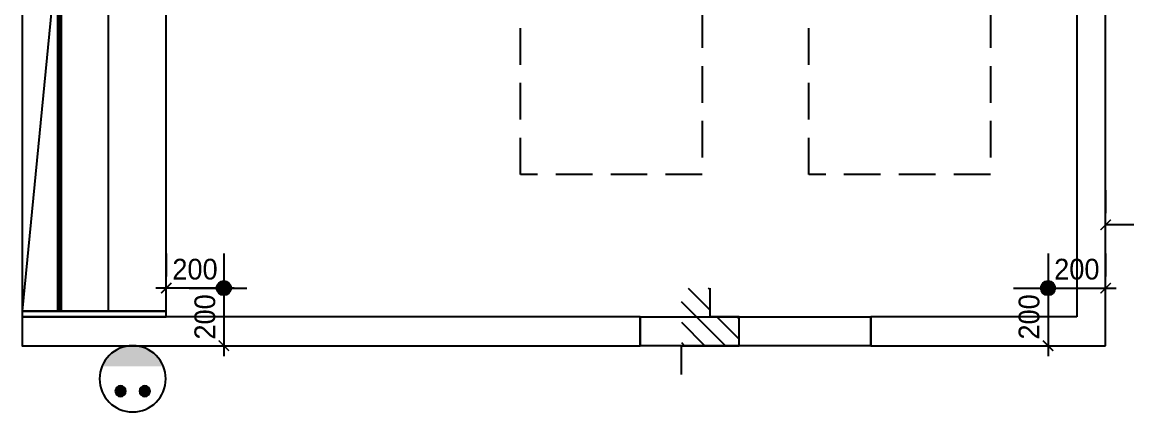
# Model space of a CAD drawing. Header units: millimetres. Extents: x 166504 to 219682, y 69800 to 112988.
# Drawn here: x 195938 to 199772, y 86360 to 87714 of the extents above; entities that cross this region are included whole.
import ezdxf

# ---------------------------------------------------------------- set-up
doc = ezdxf.new("R2010")
doc.units = ezdxf.units.MM
doc.header["$LTSCALE"] = 100
doc.header["$PDMODE"] = 3
doc.linetypes.add('HID', pattern=[2.5, 1.5, -1])
doc.linetypes.add('HIDDENX2', pattern=[19.05, 12.7, -6.35])
doc.layers.get('DEFPOINTS').update_dxf_attribs({"color": 248})
for name, color, linetype in [('07-DIM WAL', 5, 'Continuous'), ('3.기호.계단선', 30, 'Continuous'), ('6FUR', 6, 'Continuous'), ('FUR1', 6, 'Continuous'), ('H', 7, 'Continuous'), ('RC-LIGHT', 7, 'Continuous'), ('WAL NEW', 3, 'Continuous'), ('설비', 140, 'Continuous')]:
    doc.layers.add(name, color=color, linetype=linetype)
doc.styles.add('YOURNAME', font='HY울릉도M.TTF')
doc.dimstyles.new('YOURNAME-40', dxfattribs={"dimscale": 40, "dimtxt": 1.8, "dimasz": 0.9, "dimexe": 1, "dimexo": 3, "dimgap": 0.7, "dimtad": 1, "dimdec": 0, "dimzin": 0, "dimdsep": 46, "dimtxsty": 'YOURNAME', "dimblk": 'ARCHTICK', "dimcen": 0, "dimclrd": 1, "dimclre": 1, "dimclrt": 7, "dimadec": 0, "dimazin": 0, "dimtfac": 1, "dimtdec": 0, "dimtix": 1, "dimtmove": 2, "dimatfit": 3, "dimldrblk": 'ARCHTICK', "dimfxl": 1, "dimtolj": 1, "dimtzin": 0, "dimarcsym": 0})

# ---------------------------------------------------------------- blocks, each defined once
blk = doc.blocks.new('CJSWJDHE')
h = blk.add_hatch()
h.set_pattern_fill('_USER', color=8, scale=50, angle=315, pattern_type=0)
h.set_pattern_definition([(315, (111602.293, 260128.68), (35.355339, 35.355339), [])])
h.paths.add_polyline_path([(198226.2, 86590.3), (198426.2, 86590.3), (198426.2, 86690.3), (198226.2, 86690.3)])
h.paths.add_polyline_path([(198326.2, 86690.3), (198326.2, 86790.3), (198226.2, 86790.3), (198226.2, 86690.3)])
at = {"color": 8}
blk.add_lwpolyline([(198226.2, 86490.3), (198226.2, 86590.3), (198426.2, 86590.3), (198426.2, 86690.3), (198326.2, 86690.3), (198326.2, 86790.3)], dxfattribs=at)
blk.add_lwpolyline([(198883.4, 86690.3), (198883.4, 86590.3), (198083.4, 86590.3), (198083.4, 86690.3)], close=True, dxfattribs=at)
at = {"layer": 'FUR1', "color": 8}
blk.add_line((196238.4, 89805.3), (195938.4, 86710.3), dxfattribs=at)
for points in [[(195938.4, 86710.3), (196438.4, 86710.3), (196438.4, 89805.3), (196248.4, 89805.3), (196248.4, 89805.3), (195938.4, 89805.3), (195938.4, 86710.3)], [(196238.4, 86710.3), (196238.4, 89805.3)]]:
    blk.add_lwpolyline(points, dxfattribs=at)
blk.add_lwpolyline([(195938.4, 86690.3), (196438.4, 86690.3), (196438.4, 86710.3), (195938.4, 86710.3)], close=True, dxfattribs=at)
at = {"layer": 'H', "color": 8, "linetype": 'HIDDENX2', "ltscale": 0.1}
for p, q in [((197668.4, 87185.3), (197668.4, 89085.3)), ((198298.4, 89085.3), (198298.4, 87185.3)), ((198298.4, 87185.3), (197668.4, 87185.3))]:
    blk.add_line(p, q, dxfattribs=at)
blk.add_lwpolyline([(199298.4, 89085.3), (199298.4, 87185.3), (198668.4, 87185.3), (198668.4, 89085.3)], close=True, dxfattribs=at)
at = {"layer": 'WAL NEW'}
for p, q in [((198083.4, 86690.3), (198083.4, 86590.3)), ((198883.4, 86590.3), (198883.4, 86690.3))]:
    blk.add_line(p, q, dxfattribs=at)
for points in [[(199698.4, 86590.3), (199698.4, 89885.3), (199598.4, 89885.3), (199598.4, 86690.3)], [(198083.4, 86690.3), (195938.4, 86690.3), (195938.4, 86590.3), (198083.4, 86590.3)], [(199598.4, 86690.3), (198883.4, 86690.3)], [(195938.4, 86590.3), (198083.4, 86590.3)], [(198883.4, 86590.3), (199648.4, 86590.3)]]:
    blk.add_lwpolyline(points, dxfattribs=at)
blk.add_lwpolyline([(198883.4, 86590.3), (199698.4, 86590.3, 0.414214)], format="xyb", dxfattribs=at)
blk = doc.blocks.new('_ArchTick')
at = {"color": 0, "linetype": 'ByBlock', "const_width": 0.15}
blk.add_lwpolyline([(-0.5, -0.5), (0.5, 0.5)], dxfattribs=at)
blk = doc.blocks.new('*D1286')
at = {"layer": '07-DIM WAL', "color": 1, "lineweight": -2}
for p, q in [((199698.4, 87130.3), (199698.4, 87050.3)), ((200198.4, 87130.3), (200198.4, 87050.3)), ((200198.4, 87010.3), (199698.4, 87010.3))]:
    blk.add_line(p, q, dxfattribs=at)
at = {"layer": 'DEFPOINTS', "color": 0}
for p in [(199698.4, 87010.3), (199698.4, 87010.3), (200198.4, 87010.3)]:
    blk.add_point(p, dxfattribs=at)
at = {"layer": '07-DIM WAL', "color": 1, "lineweight": -2, "xscale": 36, "yscale": 36, "zscale": 36, "rotation": 180}
blk.add_blockref('_ArchTick', (199698.4, 87010.3), dxfattribs=at)
at = {"layer": '07-DIM WAL', "color": 1, "lineweight": -2, "xscale": 36, "yscale": 36, "zscale": 36}
blk.add_blockref('_ArchTick', (200198.4, 87010.3), dxfattribs=at)
at = {"layer": '07-DIM WAL', "color": 7, "insert": (199948.4, 87075.7), "char_height": 72, "attachment_point": 5, "style": 'YOURNAME'}
blk.add_mtext('\\A1;500', dxfattribs=at)
blk = doc.blocks.new('egoo')
at = {"layer": '설비'}
h = blk.add_hatch(color=140, dxfattribs=at)
edge = h.paths.add_edge_path()
edge.add_arc((1015645.3, 443433.7), 22.3, 0, 360)
h = blk.add_hatch(color=140, dxfattribs=at)
edge = h.paths.add_edge_path()
edge.add_arc((1015747.7, 443433.7), 22.3, 0, 360)
h = blk.add_hatch(color=140, dxfattribs=at)
edge = h.paths.add_edge_path()
edge.add_line((1015826.3, 443329.1), (1015566.6, 443329.1))
edge.add_ellipse((1015696.5, 443381.5), major_axis=(99, 99), ratio=1, start_angle=156.9578, end_angle=293.0422)
at = {"layer": '설비', "color": 140}
for centre, radius in [((1015696.5, 443381.5), 140), ((1015645.3, 443433.7), 22.3), ((1015747.7, 443433.7), 22.3)]:
    blk.add_circle(centre, radius, dxfattribs=at)
blk = doc.blocks.new('1')
at = {"linetype": 'Continuous'}
h = blk.add_hatch(color=4, dxfattribs=at)
h.dxf.hatch_style = 1
edge = h.paths.add_edge_path()
edge.add_arc((11539653.5, -14273503.8), 37.5, 0, 360)
at = {"color": 1, "linetype": 'Continuous'}
for p, q in [((11539653.5, -14273637.1), (11539653.5, -14273370.5)), ((11539520.2, -14273503.8), (11539786.8, -14273503.8))]:
    blk.add_line(p, q, dxfattribs=at)
at = {"color": 4, "linetype": 'Continuous'}
for radius in [41.5, 37.5]:
    blk.add_circle((11539653.5, -14273503.8), radius, dxfattribs=at)
blk = doc.blocks.new('*D1402')
at = {"layer": '6FUR', "color": 1, "lineweight": -2}
for p, q in [((196638.4, 86826.3), (196638.4, 86554.3)), ((196518.4, 86790.3), (196598.4, 86790.3)), ((196518.4, 86590.3), (196598.4, 86590.3))]:
    blk.add_line(p, q, dxfattribs=at)
at = {"layer": 'DEFPOINTS', "color": 0}
for p in [(196638.4, 86790.3), (196638.4, 86590.3), (196638.4, 86590.3)]:
    blk.add_point(p, dxfattribs=at)
at = {"layer": '6FUR', "color": 1, "lineweight": -2, "xscale": 36, "yscale": 36, "zscale": 36}
for p, rotation in [((196638.4, 86790.3), 270), ((196638.4, 86590.3), 90)]:
    blk.add_blockref('_ArchTick', p, dxfattribs=dict(at, rotation=rotation))
at = {"layer": '6FUR', "color": 7, "insert": (196572.9, 86690.3), "char_height": 72, "attachment_point": 5, "rotation": 90, "style": 'YOURNAME'}
blk.add_mtext('\\A1;200', dxfattribs=at)
blk = doc.blocks.new('*D1403')
at = {"layer": '6FUR', "color": 1, "lineweight": -2}
for p, q in [((196438.4, 86910.3), (196438.4, 86830.3)), ((196638.4, 86910.3), (196638.4, 86830.3)), ((196674.4, 86790.3), (196402.4, 86790.3))]:
    blk.add_line(p, q, dxfattribs=at)
at = {"layer": 'DEFPOINTS', "color": 0}
for p in [(196438.4, 86790.3), (196438.4, 86790.3), (196638.4, 86790.3)]:
    blk.add_point(p, dxfattribs=at)
at = {"layer": '6FUR', "color": 1, "lineweight": -2, "xscale": 36, "yscale": 36, "zscale": 36}
blk.add_blockref('_ArchTick', (196438.4, 86790.3), dxfattribs=at)
at = {"layer": '6FUR', "color": 1, "lineweight": -2, "xscale": 36, "yscale": 36, "zscale": 36, "rotation": 180}
blk.add_blockref('_ArchTick', (196638.4, 86790.3), dxfattribs=at)
at = {"layer": '6FUR', "color": 7, "insert": (196538.4, 86855.7), "char_height": 72, "attachment_point": 5, "style": 'YOURNAME'}
blk.add_mtext('\\A1;200', dxfattribs=at)
blk = doc.blocks.new('*D1406')
at = {"layer": '6FUR', "color": 1, "lineweight": -2}
for p, q in [((199498.4, 86910.3), (199498.4, 86830.3)), ((199698.4, 86910.3), (199698.4, 86830.3)), ((199462.4, 86790.3), (199734.4, 86790.3))]:
    blk.add_line(p, q, dxfattribs=at)
at = {"layer": 'DEFPOINTS', "color": 0}
for p in [(199498.4, 86790.3), (199698.4, 86790.3), (199698.4, 86790.3)]:
    blk.add_point(p, dxfattribs=at)
at = {"layer": '6FUR', "color": 1, "lineweight": -2, "xscale": 36, "yscale": 36, "zscale": 36}
blk.add_blockref('_ArchTick', (199498.4, 86790.3), dxfattribs=at)
at = {"layer": '6FUR', "color": 1, "lineweight": -2, "xscale": 36, "yscale": 36, "zscale": 36, "rotation": 180}
blk.add_blockref('_ArchTick', (199698.4, 86790.3), dxfattribs=at)
at = {"layer": '6FUR', "color": 7, "insert": (199598.4, 86855.7), "char_height": 72, "attachment_point": 5, "style": 'YOURNAME'}
blk.add_mtext('\\A1;200', dxfattribs=at)
blk = doc.blocks.new('*D1407')
at = {"layer": '6FUR', "color": 1, "lineweight": -2}
for p, q in [((199498.4, 86826.3), (199498.4, 86554.3)), ((199378.4, 86790.3), (199458.4, 86790.3)), ((199378.4, 86590.3), (199458.4, 86590.3))]:
    blk.add_line(p, q, dxfattribs=at)
at = {"layer": 'DEFPOINTS', "color": 0}
for p in [(199498.4, 86790.3), (199498.4, 86590.3), (199498.4, 86590.3)]:
    blk.add_point(p, dxfattribs=at)
at = {"layer": '6FUR', "color": 1, "lineweight": -2, "xscale": 36, "yscale": 36, "zscale": 36}
for p, rotation in [((199498.4, 86790.3), 270), ((199498.4, 86590.3), 90)]:
    blk.add_blockref('_ArchTick', p, dxfattribs=dict(at, rotation=rotation))
at = {"layer": '6FUR', "color": 7, "insert": (199432.9, 86690.3), "char_height": 72, "attachment_point": 5, "rotation": 90, "style": 'YOURNAME'}
blk.add_mtext('\\A1;200', dxfattribs=at)

msp = doc.modelspace()

# ---------------------------------------------------------------- linework, layer by layer
at = {"layer": '3.기호.계단선', "color": 10, "linetype": 'HID'}
msp.add_lwpolyline([(196068.2, 86710.3, 20, 20, 0), (196068.2, 89825.3, 20, 20, 0)], format="xyseb", dxfattribs=at)

# ---------------------------------------------------------------- block references
at = {"layer": '07-DIM WAL'}
msp.add_blockref('CJSWJDHE', (0, 0), dxfattribs=at)
at = {"layer": 'RC-LIGHT', "xscale": 0.6024096385271789, "yscale": 0.6024096385271789, "zscale": 0.6024096385271789, "rotation": 270}
for p in [(8795134.6, 7038388.8), (8797994.6, 7038388.8)]:
    msp.add_blockref('1', p, dxfattribs=at)
at = {"layer": '설비', "color": 140, "xscale": -0.8214285869294655, "yscale": 0.8214285869294655, "zscale": 0.8214285869294655, "rotation": 180}
msp.add_blockref('egoo', (-638000.1, 450681.5), dxfattribs=at)

# ---------------------------------------------------------------- dimensions: what is measured, and where the dimension line sits
at = {"layer": '07-DIM WAL'}
dim = msp.add_linear_dim(base=(199698.4, 87010.3), p1=(200198.4, 87010.3), p2=(199698.4, 87010.3), dimstyle='YOURNAME-40', dxfattribs=at)
dim.commit()
dim.dimension.update_dxf_attribs({"geometry": '*D1286', "text_midpoint": (199948.4, 87075.7)})
at = {"layer": '6FUR'}
for base, p1, p2, picture, middle in [((196438.4, 86790.3), (196638.4, 86790.3), (196438.4, 86790.3), '*D1403', (196538.4, 86855.7)), ((199698.4, 86790.3), (199498.4, 86790.3), (199698.4, 86790.3), '*D1406', (199598.4, 86855.7))]:
    dim = msp.add_linear_dim(base=base, p1=p1, p2=p2, dimstyle='YOURNAME-40', dxfattribs=at)
    dim.commit()
    dim.dimension.update_dxf_attribs({"geometry": picture, "text_midpoint": middle})
for base, p1, p2, picture, middle in [((196638.4, 86590.3), (196638.4, 86790.3), (196638.4, 86590.3), '*D1402', (196572.9, 86690.3)), ((199498.4, 86590.3), (199498.4, 86790.3), (199498.4, 86590.3), '*D1407', (199432.9, 86690.3))]:
    dim = msp.add_linear_dim(base=base, p1=p1, p2=p2, angle=90, dimstyle='YOURNAME-40', dxfattribs=at)
    dim.commit()
    dim.dimension.update_dxf_attribs({"geometry": picture, "text_midpoint": middle})

doc.saveas('drawing.dxf')
